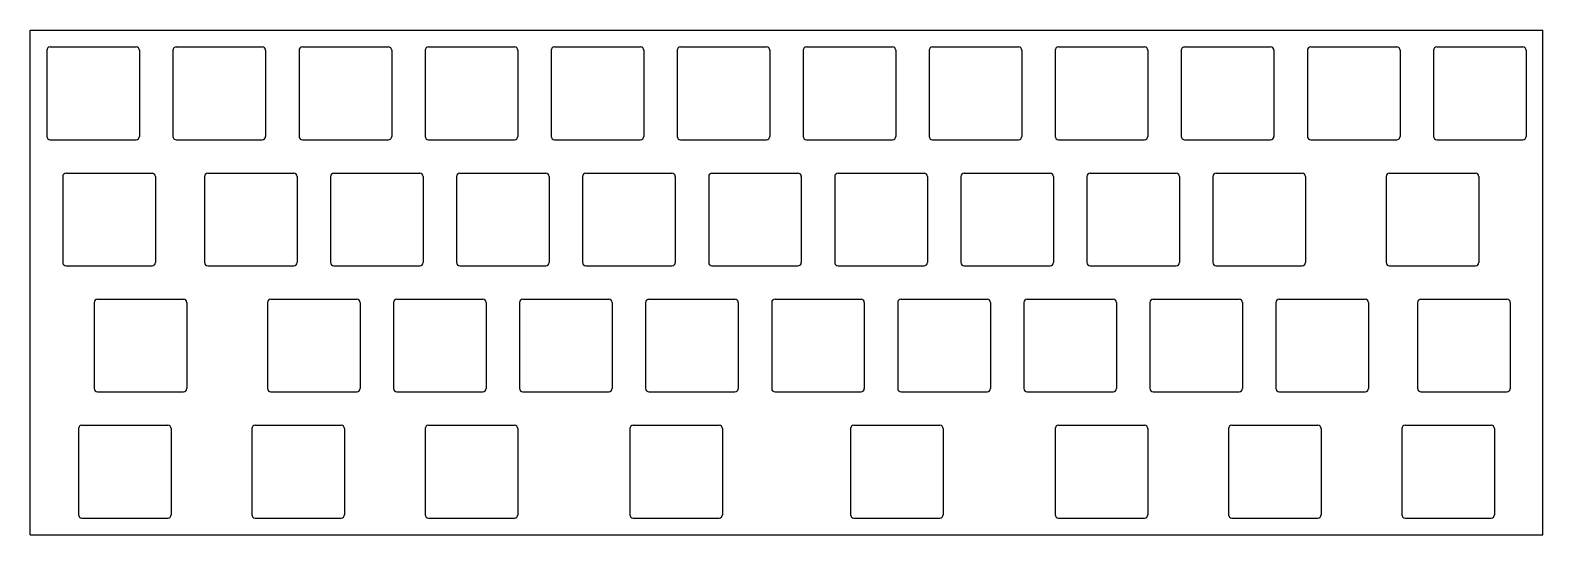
# Model space of a CAD drawing. Header units: millimetres. Extents: x 0 to 229, y -76 to 0.
import ezdxf

# ---------------------------------------------------------------- set-up
doc = ezdxf.new("R2010")
doc.units = ezdxf.units.MM

msp = doc.modelspace()

# ---------------------------------------------------------------- linework, layer by layer
for p, q in [((0, 0), (228.6, 0)), ((0, -76.2), (0, 0)), ((228.6, -76.2), (228.6, 0)), ((2.525, -3.025), (2.525, -16.025)), ((3.025, -2.525), (16.025, -2.525)), ((16.525, -3.025), (16.525, -16.025)), ((21.575, -3.025), (21.575, -16.025)), ((22.075, -2.525), (35.075, -2.525)), ((35.575, -3.025), (35.575, -16.025)), ((40.625, -3.025), (40.625, -16.025)), ((41.125, -2.525), (54.125, -2.525)), ((54.625, -3.025), (54.625, -16.025)), ((59.675, -3.025), (59.675, -16.025)), ((60.175, -2.525), (73.175, -2.525)), ((73.675, -3.025), (73.675, -16.025)), ((78.725, -3.025), (78.725, -16.025)), ((79.225, -2.525), (92.225, -2.525)), ((92.725, -3.025), (92.725, -16.025)), ((97.775, -3.025), (97.775, -16.025)), ((98.275, -2.525), (111.275, -2.525)), ((111.775, -3.025), (111.775, -16.025)), ((116.825, -3.025), (116.825, -16.025)), ((117.325, -2.525), (130.325, -2.525)), ((130.825, -3.025), (130.825, -16.025)), ((135.875, -3.025), (135.875, -16.025)), ((136.375, -2.525), (149.375, -2.525)), ((149.875, -3.025), (149.875, -16.025)), ((154.925, -3.025), (154.925, -16.025)), ((155.425, -2.525), (168.425, -2.525)), ((168.925, -3.025), (168.925, -16.025)), ((173.975, -3.025), (173.975, -16.025)), ((174.475, -2.525), (187.475, -2.525)), ((187.975, -3.025), (187.975, -16.025)), ((193.025, -3.025), (193.025, -16.025)), ((193.525, -2.525), (206.525, -2.525)), ((207.025, -3.025), (207.025, -16.025)), ((212.075, -3.025), (212.075, -16.025)), ((212.575, -2.525), (225.575, -2.525)), ((226.075, -3.025), (226.075, -16.025)), ((3.025, -16.525), (16.025, -16.525)), ((22.075, -16.525), (35.075, -16.525)), ((41.125, -16.525), (54.125, -16.525)), ((60.175, -16.525), (73.175, -16.525)), ((79.225, -16.525), (92.225, -16.525)), ((98.275, -16.525), (111.275, -16.525)), ((117.325, -16.525), (130.325, -16.525)), ((136.375, -16.525), (149.375, -16.525)), ((155.425, -16.525), (168.425, -16.525)), ((174.475, -16.525), (187.475, -16.525)), ((193.525, -16.525), (206.525, -16.525)), ((212.575, -16.525), (225.575, -16.525)), ((4.90625, -22.075), (4.90625, -35.075)), ((5.40625, -21.575), (18.40625, -21.575)), ((18.90625, -22.075), (18.90625, -35.075)), ((26.3375, -22.075), (26.3375, -35.075)), ((26.8375, -21.575), (39.8375, -21.575)), ((40.3375, -22.075), (40.3375, -35.075)), ((45.3875, -22.075), (45.3875, -35.075)), ((45.8875, -21.575), (58.8875, -21.575)), ((59.3875, -22.075), (59.3875, -35.075)), ((64.4375, -22.075), (64.4375, -35.075)), ((64.9375, -21.575), (77.9375, -21.575)), ((78.4375, -22.075), (78.4375, -35.075)), ((83.4875, -22.075), (83.4875, -35.075)), ((83.9875, -21.575), (96.9875, -21.575)), ((97.4875, -22.075), (97.4875, -35.075)), ((102.5375, -22.075), (102.5375, -35.075)), ((103.0375, -21.575), (116.0375, -21.575)), ((116.5375, -22.075), (116.5375, -35.075)), ((121.5875, -22.075), (121.5875, -35.075)), ((122.0875, -21.575), (135.0875, -21.575)), ((135.5875, -22.075), (135.5875, -35.075)), ((140.6375, -22.075), (140.6375, -35.075)), ((141.1375, -21.575), (154.1375, -21.575)), ((154.6375, -22.075), (154.6375, -35.075)), ((159.6875, -22.075), (159.6875, -35.075)), ((160.1875, -21.575), (173.1875, -21.575)), ((173.6875, -22.075), (173.6875, -35.075)), ((178.7375, -22.075), (178.7375, -35.075)), ((179.2375, -21.575), (192.2375, -21.575)), ((192.7375, -22.075), (192.7375, -35.075)), ((204.93125, -22.075), (204.93125, -35.075)), ((205.43125, -21.575), (218.43125, -21.575)), ((218.93125, -22.075), (218.93125, -35.075)), ((5.40625, -35.575), (18.40625, -35.575)), ((26.8375, -35.575), (39.8375, -35.575)), ((45.8875, -35.575), (58.8875, -35.575)), ((64.9375, -35.575), (77.9375, -35.575)), ((83.9875, -35.575), (96.9875, -35.575)), ((103.0375, -35.575), (116.0375, -35.575)), ((122.0875, -35.575), (135.0875, -35.575)), ((141.1375, -35.575), (154.1375, -35.575)), ((160.1875, -35.575), (173.1875, -35.575)), ((179.2375, -35.575), (192.2375, -35.575)), ((205.43125, -35.575), (218.43125, -35.575)), ((9.66875, -41.125), (9.66875, -54.125)), ((10.16875, -40.625), (23.16875, -40.625)), ((23.66875, -41.125), (23.66875, -54.125)), ((35.8625, -41.125), (35.8625, -54.125)), ((36.3625, -40.625), (49.3625, -40.625)), ((49.8625, -41.125), (49.8625, -54.125)), ((54.9125, -41.125), (54.9125, -54.125)), ((55.4125, -40.625), (68.4125, -40.625)), ((68.9125, -41.125), (68.9125, -54.125)), ((73.9625, -41.125), (73.9625, -54.125)), ((74.4625, -40.625), (87.4625, -40.625)), ((87.9625, -41.125), (87.9625, -54.125)), ((93.0125, -41.125), (93.0125, -54.125)), ((93.5125, -40.625), (106.5125, -40.625)), ((107.0125, -41.125), (107.0125, -54.125)), ((112.0625, -41.125), (112.0625, -54.125)), ((112.5625, -40.625), (125.5625, -40.625)), ((126.0625, -41.125), (126.0625, -54.125)), ((131.1125, -41.125), (131.1125, -54.125)), ((131.6125, -40.625), (144.6125, -40.625)), ((145.1125, -41.125), (145.1125, -54.125)), ((150.1625, -41.125), (150.1625, -54.125)), ((150.6625, -40.625), (163.6625, -40.625)), ((164.1625, -41.125), (164.1625, -54.125)), ((169.2125, -41.125), (169.2125, -54.125)), ((169.7125, -40.625), (182.7125, -40.625)), ((183.2125, -41.125), (183.2125, -54.125)), ((188.2625, -41.125), (188.2625, -54.125)), ((188.7625, -40.625), (201.7625, -40.625)), ((202.2625, -41.125), (202.2625, -54.125)), ((209.69375, -41.125), (209.69375, -54.125)), ((210.19375, -40.625), (223.19375, -40.625)), ((223.69375, -41.125), (223.69375, -54.125)), ((10.16875, -54.625), (23.16875, -54.625)), ((36.3625, -54.625), (49.3625, -54.625)), ((55.4125, -54.625), (68.4125, -54.625)), ((74.4625, -54.625), (87.4625, -54.625)), ((93.5125, -54.625), (106.5125, -54.625)), ((112.5625, -54.625), (125.5625, -54.625)), ((131.6125, -54.625), (144.6125, -54.625)), ((150.6625, -54.625), (163.6625, -54.625)), ((169.7125, -54.625), (182.7125, -54.625)), ((188.7625, -54.625), (201.7625, -54.625)), ((210.19375, -54.625), (223.19375, -54.625)), ((7.2875, -60.175), (7.2875, -73.175)), ((7.7875, -59.675), (20.7875, -59.675)), ((21.2875, -60.175), (21.2875, -73.175)), ((33.48125, -60.175), (33.48125, -73.175)), ((33.98125, -59.675), (46.98125, -59.675)), ((47.48125, -60.175), (47.48125, -73.175)), ((59.675, -60.175), (59.675, -73.175)), ((60.175, -59.675), (73.175, -59.675)), ((73.675, -60.175), (73.675, -73.175)), ((90.63125, -60.175), (90.63125, -73.175)), ((91.13125, -59.675), (104.13125, -59.675)), ((104.63125, -60.175), (104.63125, -73.175)), ((123.96875, -60.175), (123.96875, -73.175)), ((124.46875, -59.675), (137.46875, -59.675)), ((137.96875, -60.175), (137.96875, -73.175)), ((154.925, -60.175), (154.925, -73.175)), ((155.425, -59.675), (168.425, -59.675)), ((168.925, -60.175), (168.925, -73.175)), ((181.11875, -60.175), (181.11875, -73.175)), ((181.61875, -59.675), (194.61875, -59.675)), ((195.11875, -60.175), (195.11875, -73.175)), ((207.3125, -60.175), (207.3125, -73.175)), ((207.8125, -59.675), (220.8125, -59.675)), ((221.3125, -60.175), (221.3125, -73.175)), ((7.7875, -73.675), (20.7875, -73.675)), ((33.98125, -73.675), (46.98125, -73.675)), ((60.175, -73.675), (73.175, -73.675)), ((91.13125, -73.675), (104.13125, -73.675)), ((124.46875, -73.675), (137.46875, -73.675)), ((155.425, -73.675), (168.425, -73.675)), ((181.61875, -73.675), (194.61875, -73.675)), ((207.8125, -73.675), (220.8125, -73.675)), ((0, -76.2), (228.6, -76.2))]:
    msp.add_line(p, q)
for centre, start, end in [((3.025, -3.025), 90, 180), ((16.025, -3.025), 0, 90), ((22.075, -3.025), 90, 180), ((35.075, -3.025), 0, 90), ((41.125, -3.025), 90, 180), ((54.125, -3.025), 0, 90), ((60.175, -3.025), 90, 180), ((73.175, -3.025), 0, 90), ((79.225, -3.025), 90, 180), ((92.225, -3.025), 0, 90), ((98.275, -3.025), 90, 180), ((111.275, -3.025), 0, 90), ((117.325, -3.025), 90, 180), ((130.325, -3.025), 0, 90), ((136.375, -3.025), 90, 180), ((149.375, -3.025), 0, 90), ((155.425, -3.025), 90, 180), ((168.425, -3.025), 0, 90), ((174.475, -3.025), 90, 180), ((187.475, -3.025), 0, 90), ((193.525, -3.025), 90, 180), ((206.525, -3.025), 0, 90), ((212.575, -3.025), 90, 180), ((225.575, -3.025), 0, 90), ((3.025, -16.025), 180, 270), ((16.025, -16.025), 270, 0), ((22.075, -16.025), 180, 270), ((35.075, -16.025), 270, 0), ((41.125, -16.025), 180, 270), ((54.125, -16.025), 270, 0), ((60.175, -16.025), 180, 270), ((73.175, -16.025), 270, 0), ((79.225, -16.025), 180, 270), ((92.225, -16.025), 270, 0), ((98.275, -16.025), 180, 270), ((111.275, -16.025), 270, 0), ((117.325, -16.025), 180, 270), ((130.325, -16.025), 270, 0), ((136.375, -16.025), 180, 270), ((149.375, -16.025), 270, 0), ((155.425, -16.025), 180, 270), ((168.425, -16.025), 270, 0), ((174.475, -16.025), 180, 270), ((187.475, -16.025), 270, 0), ((193.525, -16.025), 180, 270), ((206.525, -16.025), 270, 0), ((212.575, -16.025), 180, 270), ((225.575, -16.025), 270, 0), ((5.40625, -22.075), 90, 180), ((18.40625, -22.075), 0, 90), ((26.8375, -22.075), 90, 180), ((39.8375, -22.075), 0, 90), ((45.8875, -22.075), 90, 180), ((58.8875, -22.075), 0, 90), ((64.9375, -22.075), 90, 180), ((77.9375, -22.075), 0, 90), ((83.9875, -22.075), 90, 180), ((96.9875, -22.075), 0, 90), ((103.0375, -22.075), 90, 180), ((116.0375, -22.075), 0, 90), ((122.0875, -22.075), 90, 180), ((135.0875, -22.075), 0, 90), ((141.1375, -22.075), 90, 180), ((154.1375, -22.075), 0, 90), ((160.1875, -22.075), 90, 180), ((173.1875, -22.075), 0, 90), ((179.2375, -22.075), 90, 180), ((192.2375, -22.075), 0, 90), ((205.43125, -22.075), 90, 180), ((218.43125, -22.075), 0, 90), ((5.40625, -35.075), 180, 270), ((18.40625, -35.075), 270, 0), ((26.8375, -35.075), 180, 270), ((39.8375, -35.075), 270, 0), ((45.8875, -35.075), 180, 270), ((58.8875, -35.075), 270, 0), ((64.9375, -35.075), 180, 270), ((77.9375, -35.075), 270, 0), ((83.9875, -35.075), 180, 270), ((96.9875, -35.075), 270, 0), ((103.0375, -35.075), 180, 270), ((116.0375, -35.075), 270, 0), ((122.0875, -35.075), 180, 270), ((135.0875, -35.075), 270, 0), ((141.1375, -35.075), 180, 270), ((154.1375, -35.075), 270, 0), ((160.1875, -35.075), 180, 270), ((173.1875, -35.075), 270, 0), ((179.2375, -35.075), 180, 270), ((192.2375, -35.075), 270, 0), ((205.43125, -35.075), 180, 270), ((218.43125, -35.075), 270, 0), ((10.16875, -41.125), 90, 180), ((23.16875, -41.125), 0, 90), ((36.3625, -41.125), 90, 180), ((49.3625, -41.125), 0, 90), ((55.4125, -41.125), 90, 180), ((68.4125, -41.125), 0, 90), ((74.4625, -41.125), 90, 180), ((87.4625, -41.125), 0, 90), ((93.5125, -41.125), 90, 180), ((106.5125, -41.125), 0, 90), ((112.5625, -41.125), 90, 180), ((125.5625, -41.125), 0, 90), ((131.6125, -41.125), 90, 180), ((144.6125, -41.125), 0, 90), ((150.6625, -41.125), 90, 180), ((163.6625, -41.125), 0, 90), ((169.7125, -41.125), 90, 180), ((182.7125, -41.125), 0, 90), ((188.7625, -41.125), 90, 180), ((201.7625, -41.125), 0, 90), ((210.19375, -41.125), 90, 180), ((223.19375, -41.125), 0, 90), ((10.16875, -54.125), 180, 270), ((23.16875, -54.125), 270, 0), ((36.3625, -54.125), 180, 270), ((49.3625, -54.125), 270, 0), ((55.4125, -54.125), 180, 270), ((68.4125, -54.125), 270, 0), ((74.4625, -54.125), 180, 270), ((87.4625, -54.125), 270, 0), ((93.5125, -54.125), 180, 270), ((106.5125, -54.125), 270, 0), ((112.5625, -54.125), 180, 270), ((125.5625, -54.125), 270, 0), ((131.6125, -54.125), 180, 270), ((144.6125, -54.125), 270, 0), ((150.6625, -54.125), 180, 270), ((163.6625, -54.125), 270, 0), ((169.7125, -54.125), 180, 270), ((182.7125, -54.125), 270, 0), ((188.7625, -54.125), 180, 270), ((201.7625, -54.125), 270, 0), ((210.19375, -54.125), 180, 270), ((223.19375, -54.125), 270, 0), ((7.7875, -60.175), 90, 180), ((20.7875, -60.175), 0, 90), ((33.98125, -60.175), 90, 180), ((46.98125, -60.175), 0, 90), ((60.175, -60.175), 90, 180), ((73.175, -60.175), 0, 90), ((91.13125, -60.175), 90, 180), ((104.13125, -60.175), 0, 90), ((124.46875, -60.175), 90, 180), ((137.46875, -60.175), 0, 90), ((155.425, -60.175), 90, 180), ((168.425, -60.175), 0, 90), ((181.61875, -60.175), 90, 180), ((194.61875, -60.175), 0, 90), ((207.8125, -60.175), 90, 180), ((220.8125, -60.175), 0, 90), ((7.7875, -73.175), 180, 270), ((20.7875, -73.175), 270, 0), ((33.98125, -73.175), 180, 270), ((46.98125, -73.175), 270, 0), ((60.175, -73.175), 180, 270), ((73.175, -73.175), 270, 0), ((91.13125, -73.175), 180, 270), ((104.13125, -73.175), 270, 0), ((124.46875, -73.175), 180, 270), ((137.46875, -73.175), 270, 0), ((155.425, -73.175), 180, 270), ((168.425, -73.175), 270, 0), ((181.61875, -73.175), 180, 270), ((194.61875, -73.175), 270, 0), ((207.8125, -73.175), 180, 270), ((220.8125, -73.175), 270, 0)]:
    msp.add_arc(centre, 0.5, start, end)

doc.saveas('drawing.dxf')
